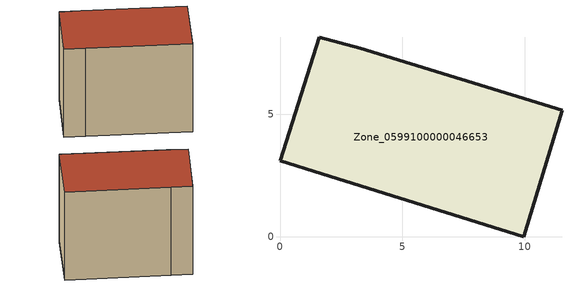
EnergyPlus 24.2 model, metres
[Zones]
Zone_0599100000046653
 floor ground (C_G): 1.61,8.13 3.27,7.69 11.51,5.16 9.95,0 1.7,2.56 0,3.1 z0
 wall outside (C_F): 3.27,7.69 1.61,8.13 0,3.1 1.7,2.56 9.95,0 11.51,5.16 3.27,7.69 z0:8.63
 roof outside (C_R): 9.95,0 11.51,5.16 3.27,7.69 1.61,8.13 0,3.1 1.7,2.56 z8.63
[BUILDING]
Pand.0599100000046653: North Axis=0; Terrain=City; Loads Convergence Tolerance Value=0.04; Temperature Convergence Tolerance Value=0.4; Solar Distribution=FullExterior; Maximum Number of Warmup Days=25; Minimum Number of Warmup Days=1
[Site:Location]
Rotterdam.The.Hague.AP_ZH_NLD Design_Conditions: Latitude=51.96; Longitude=4.45; Time Zone=1; Elevation=-4.5
[SITE:GROUNDTEMPERATURE:BUILDINGSURFACE]
18, 18, 18, 18, 18, 18, 18, 18, 18, 18, 18, 18
[MATERIAL] Thermal Absorptance=0.9; Solar Absorptance=0.7; Visible Absorptance=0.7
Name | Roughness | Thickness | Conductivity | Density | Specific Heat
G.TC.1975-1991 | MediumSmooth | 0.15 | 0.288461 | 540 | 1210
F.TC.1975-1991 | Rough | 0.3 | 0.230769 | 1920 | 840
R.TC.1975-1991 | MediumRough | 0.2 | 0.153846 | 1500 | 1000
[CONSTRUCTION]
C_G: G.TC.1975-1991
C_F: F.TC.1975-1991
C_R: R.TC.1975-1991
[ZONE]
Zone_0599100000046653: Type=1; Multiplier=1; Ceiling Height=Autocalculate; Volume=Autocalculate; Floor Area=autocalculate; Part of Total Floor Area=Yes
[ZONEINFILTRATION:DESIGNFLOWRATE]
Infil_Zone_0599100000046653: Zone or ZoneList or Space or SpaceList=Zone_0599100000046653; Schedule=AlwaysOn; Design Flow Rate Calculation Method=Flow/Area; Flow Rate per Floor Area=0.003; Constant Term Coefficient=1; Temperature Term Coefficient=0; Velocity Term Coefficient=0; Velocity Squared Term Coefficient=0
[HVACTEMPLATE:ZONE:IDEALLOADSAIRSYSTEM]
Zone_0599100000046653: Maximum Heating Supply Air Temperature=50; Minimum Cooling Supply Air Temperature=13; Maximum Heating Supply Air Humidity Ratio=0.0156; Minimum Cooling Supply Air Humidity Ratio=0.0077; Heating Limit=NoLimit; Cooling Limit=NoLimit; Dehumidification Control Type=ConstantSensibleHeatRatio; Cooling Sensible Heat Ratio=0.7; Dehumidification Setpoint=60; Humidification Control Type=None; Humidification Setpoint=30; Outdoor Air Method=None; Outdoor Air Flow Rate per Person=0.00944; Outdoor Air Flow Rate per Zone Floor Area=0; Outdoor Air Flow Rate per Zone=0; Demand Controlled Ventilation Type=None; Outdoor Air Economizer Type=NoEconomizer; Heat Recovery Type=None; Sensible Heat Recovery Effectiveness=0.7; Latent Heat Recovery Effectiveness=0.65
[ZONECONTROL:THERMOSTAT]
ThermostatControl_Zone_0599100000046653: Zone or ZoneList=Zone_0599100000046653; Control Type Schedule=DualSetpointControlType; Control 1=Thermostat_Zone_0599100000046653; Temperature Difference Between Cutout And Setpoint=0
[THERMOSTATSETPOINT:DUALSETPOINT]
Thermostat_Zone_0599100000046653: Heating Setpoint Temperature Schedule=HeatingSetpoint_Zone_0599100000046653; Cooling Setpoint Temperature Schedule=CoolingSetpoint_Zone_0599100000046653
[SCHEDULE:COMPACT]
HeatingSetpoint_Zone_0599100000046653: Through: 12/31, For: AllDays, Until: 24:00, 21
CoolingSetpoint_Zone_0599100000046653: Through: 12/31, For: AllDays, Until: 24:00, 24
DualSetpointControlType: Through: 12/31, For: AllDays, Until: 24:00, 4
AlwaysOn: Through: 12/31, For: AllDays, Until: 24:00, 1
